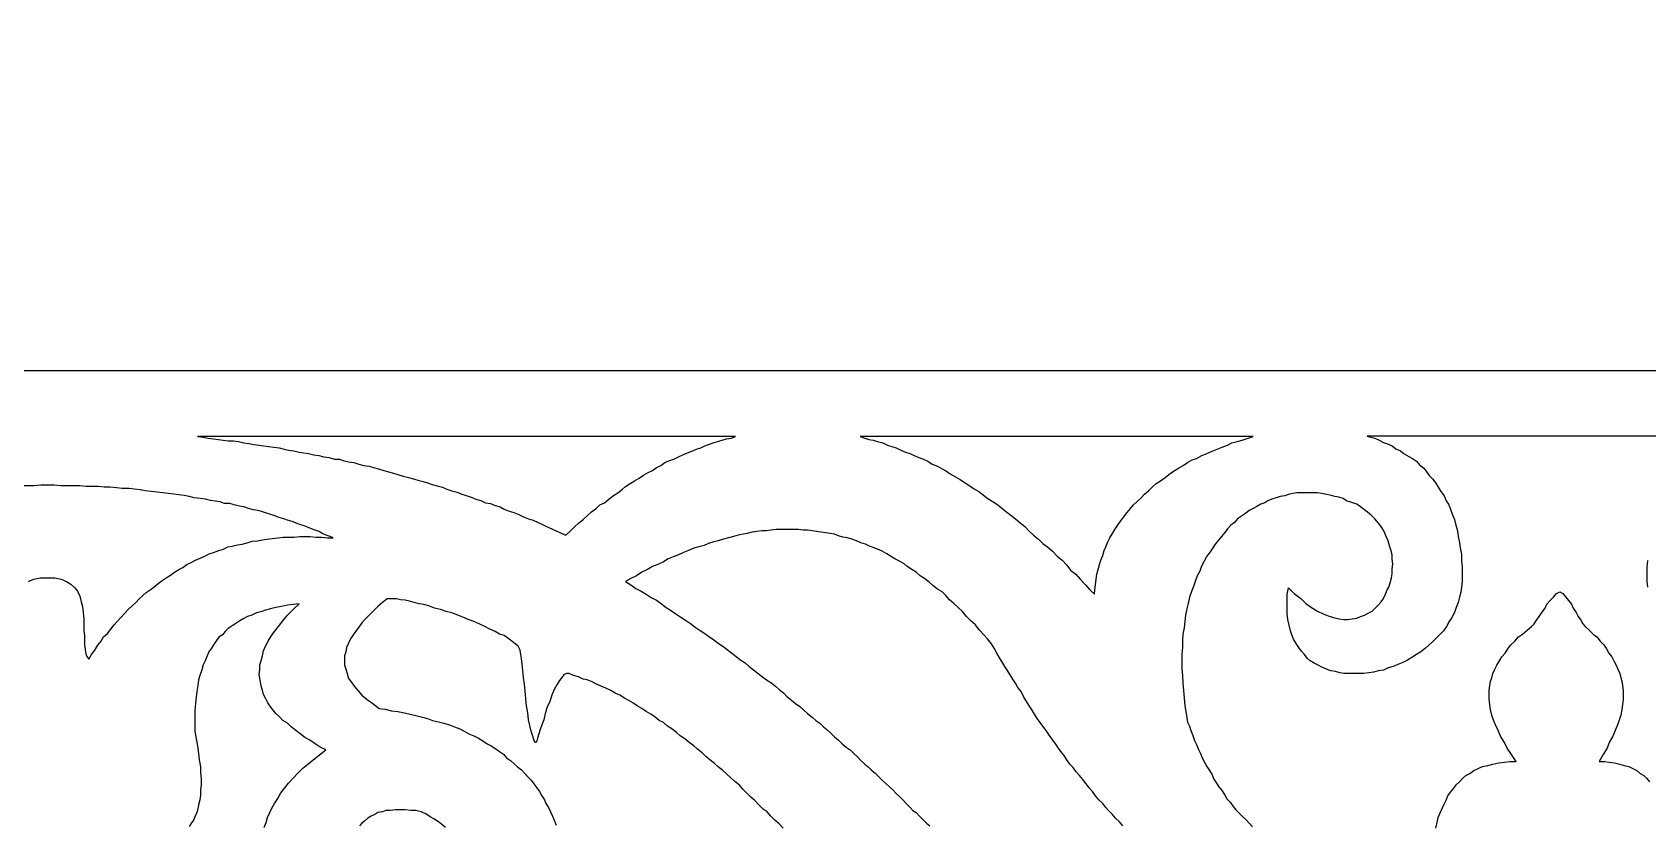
# Model space of a CAD drawing. Extents: x -535 to 535, y -535 to 535.
# Drawn here: x -1.2 to 121.8, y -364.6 to -304.3 of the extents above; entities that cross this region are included whole.
import ezdxf

# ---------------------------------------------------------------- set-up
doc = ezdxf.new("R2010")
doc.units = 0
doc.layers.add('LAYER_1', color=18, linetype='CONTINUOUS')
doc.layers.add('LAYER_2', color=150, linetype='CONTINUOUS')

msp = doc.modelspace()

# ---------------------------------------------------------------- linework, layer by layer
at = {"layer": 'LAYER_1'}
for points in [[(39.8, -342.21), (40.09, -341.94), (40.43, -341.62), (40.78, -341.35), (41.07, -341.08), (41.41, -340.76), (41.76, -340.5), (42.05, -340.23), (42.39, -340.07), (42.73, -339.8), (43.08, -339.53), (43.42, -339.32), (43.76, -339.05), (44.01, -338.84), (44.35, -338.62), (44.69, -338.41), (45.03, -338.2), (45.38, -337.98), (45.72, -337.77), (46.06, -337.61), (46.36, -337.39), (46.7, -337.23), (46.99, -337.02), (47.34, -336.86), (47.68, -336.75), (48.02, -336.59), (48.36, -336.43), (48.71, -336.27), (49.05, -336.16), (49.39, -336), (49.73, -335.9), (50.03, -335.74), (50.32, -335.63), (50.66, -335.52), (51.01, -335.41), (51.35, -335.31), (51.69, -335.2), (52.03, -335.15), (52.38, -335.04), (11.42, -335.04), (11.85, -335.09), (12.24, -335.15), (12.64, -335.2), (13.03, -335.25), (13.37, -335.31), (13.76, -335.36), (14.15, -335.36), (14.54, -335.41), (14.94, -335.52), (15.33, -335.57), (15.72, -335.63), (16.11, -335.68), (16.45, -335.74), (16.84, -335.79), (17.24, -335.84), (17.63, -335.9), (18.02, -336), (18.36, -336.06), (18.75, -336.11), (19.15, -336.22), (19.49, -336.27), (19.88, -336.32), (20.27, -336.43), (20.66, -336.48), (21.05, -336.59), (21.45, -336.64), (21.84, -336.75), (22.23, -336.75), (22.52, -336.86), (22.91, -336.97), (23.31, -337.02), (23.7, -337.13), (24.09, -337.23), (24.48, -337.29), (24.82, -337.39), (25.21, -337.5), (25.61, -337.61), (25.95, -337.71), (26.34, -337.82), (26.68, -337.93), (27.07, -338.04), (27.47, -338.14), (27.86, -338.25), (28.2, -338.36), (28.59, -338.46), (28.93, -338.57), (29.28, -338.68), (29.67, -338.78), (30.06, -338.89), (30.4, -339.05), (30.79, -339.16), (31.18, -339.27), (31.53, -339.43), (31.87, -339.53), (32.26, -339.64), (32.6, -339.8), (33, -339.91), (33.34, -340.07), (33.73, -340.12), (34.07, -340.28), (34.46, -340.39), (34.76, -340.55), (35.15, -340.71), (35.49, -340.82), (35.88, -340.98), (36.23, -341.14), (36.62, -341.3), (36.96, -341.4), (37.35, -341.57), (37.69, -341.73), (37.99, -341.89), (38.38, -342.05), (38.72, -342.21), (39.06, -342.37), (39.46, -342.53)], [(79.73, -346.7), (79.78, -346.33), (79.83, -345.9), (79.88, -345.52), (79.98, -345.15), (80.08, -344.77), (80.17, -344.45), (80.32, -344.08), (80.42, -343.7), (80.57, -343.44), (80.71, -343.06), (80.86, -342.74), (81.06, -342.42), (81.25, -342.1), (81.5, -341.73), (81.69, -341.46), (81.94, -341.14), (82.18, -340.82), (82.43, -340.5), (82.67, -340.23), (82.96, -339.96), (83.26, -339.69), (83.5, -339.43), (83.8, -339.16), (84.09, -338.89), (84.38, -338.62), (84.73, -338.41), (85.07, -338.14), (85.36, -337.93), (85.7, -337.66), (86.1, -337.45), (86.44, -337.23), (86.78, -337.02), (87.12, -336.81), (87.47, -336.7), (87.86, -336.48), (88.25, -336.32), (88.64, -336.16), (89.03, -336), (89.42, -335.84), (89.82, -335.68), (90.16, -335.52), (90.55, -335.41), (90.94, -335.31), (91.38, -335.15), (91.77, -335.04), (61.87, -335.04), (62.21, -335.15), (62.51, -335.25), (62.85, -335.31), (63.19, -335.41), (63.58, -335.52), (63.93, -335.68), (64.27, -335.79), (64.61, -335.9), (64.95, -336.06), (65.3, -336.22), (65.64, -336.32), (65.98, -336.48), (66.32, -336.64), (66.67, -336.75), (67.01, -336.91), (67.35, -337.13), (67.74, -337.29), (68.09, -337.5), (68.43, -337.66), (68.72, -337.87), (69.11, -338.09), (69.46, -338.3), (69.8, -338.52), (70.14, -338.73), (70.48, -339), (70.88, -339.21), (71.22, -339.48), (71.51, -339.69), (71.9, -339.96), (72.25, -340.17), (72.59, -340.44), (72.93, -340.71), (73.32, -341.03), (73.67, -341.3), (74.01, -341.57), (74.4, -341.89), (74.69, -342.21), (75.04, -342.53), (75.43, -342.85), (75.77, -343.17), (76.11, -343.44), (76.5, -343.76), (76.85, -344.13), (77.24, -344.45), (77.58, -344.83), (77.87, -345.2), (78.27, -345.52), (78.61, -345.9), (79, -346.33), (79.34, -346.7), (79.69, -347.02)]]:
    msp.add_lwpolyline(points, close=True, dxfattribs=at)
for points in [[(128.21, -335), (115.12, -335), (100.46, -335), (100.63, -335.05), (101.02, -335.16), (101.36, -335.32), (101.7, -335.48), (102, -335.59), (102.34, -335.75), (102.63, -335.96), (102.98, -336.12), (103.27, -336.34), (103.61, -336.55), (103.91, -336.71), (104.2, -336.92), (104.44, -337.19), (104.74, -337.41), (104.93, -337.67), (105.18, -337.99), (105.42, -338.26), (105.67, -338.58), (105.86, -338.9), (106.06, -339.22), (106.3, -339.54), (106.45, -339.92), (106.65, -340.19), (106.79, -340.56), (106.94, -340.99), (107.09, -341.36), (107.19, -341.79), (107.33, -342.22), (107.38, -342.65), (107.48, -343.13), (107.53, -343.5), (107.63, -343.98), (107.63, -344.47), (107.67, -345), (107.67, -345.53), (107.67, -346.07), (107.63, -346.5), (107.58, -346.87), (107.48, -347.25), (107.38, -347.67), (107.23, -348.05), (107.09, -348.42), (106.89, -348.8), (106.7, -349.12), (106.5, -349.49), (106.26, -349.81), (106.01, -350.08), (105.72, -350.35), (105.42, -350.67), (105.13, -350.94), (104.88, -351.15), (104.54, -351.42), (104.2, -351.63), (103.86, -351.85), (103.51, -352.06), (103.17, -352.22), (102.78, -352.38), (102.44, -352.54), (102.05, -352.65), (101.7, -352.81), (101.31, -352.86), (100.92, -352.97), (100.58, -353.02), (100.19, -353.08), (98.72, -353.08), (98.38, -353.02), (98.03, -352.92), (97.69, -352.86), (97.35, -352.75), (97.01, -352.59), (96.71, -352.43), (96.42, -352.27), (96.12, -352.11), (95.88, -351.9), (95.68, -351.63), (95.44, -351.36), (95.24, -351.1), (95.05, -350.78), (94.85, -350.46), (94.71, -350.13), (94.61, -349.81), (94.51, -349.39), (94.41, -348.96), (94.36, -348.53), (94.36, -348.05), (94.36, -347.57), (94.36, -347.03), (94.46, -346.55), (94.9, -346.98), (95.39, -347.35), (95.78, -347.73), (96.22, -348.05), (96.66, -348.32), (97.1, -348.53), (97.49, -348.69), (97.89, -348.8), (98.28, -348.9), (98.67, -348.96), (98.96, -348.96), (99.31, -348.9), (99.65, -348.85), (99.94, -348.74), (100.24, -348.64), (100.53, -348.48), (100.82, -348.32), (101.07, -348.1), (101.26, -347.89), (101.51, -347.62), (101.7, -347.35), (101.85, -347.03), (101.95, -346.76), (102.1, -346.5), (102.19, -346.18), (102.29, -345.8), (102.34, -345.48), (102.34, -345.11), (102.39, -344.73), (102.34, -344.36), (102.34, -344.04), (102.24, -343.66), (102.14, -343.34), (102.05, -342.97), (101.9, -342.65), (101.75, -342.27), (101.56, -341.95), (101.31, -341.63), (101.02, -341.31), (100.72, -340.99), (100.38, -340.72), (100.04, -340.45), (99.65, -340.19), (99.21, -340.03), (98.87, -339.92), (98.62, -339.76), (98.28, -339.65), (97.98, -339.6), (97.64, -339.49), (97.35, -339.44), (97.01, -339.38), (96.66, -339.33), (95.1, -339.33), (94.8, -339.38), (94.46, -339.44), (94.17, -339.54), (93.82, -339.6), (93.53, -339.7), (93.19, -339.81), (92.89, -339.92), (92.65, -340.08), (92.36, -340.19), (92.06, -340.35), (91.77, -340.51), (91.47, -340.67), (91.18, -340.88), (90.89, -341.1), (90.59, -341.31), (90.35, -341.58), (90.06, -341.79), (89.81, -342.06), (89.62, -342.33), (89.37, -342.65), (89.13, -342.91), (88.88, -343.23), (88.69, -343.5), (88.49, -343.82), (88.24, -344.14), (88.05, -344.52), (87.85, -344.89), (87.71, -345.27), (87.51, -345.64), (87.36, -346.07), (87.22, -346.44), (87.07, -346.82), (86.92, -347.25), (86.83, -347.73), (86.73, -348.16), (86.63, -348.64), (86.58, -349.12), (86.53, -349.6), (86.43, -350.08), (86.39, -350.56), (86.39, -351.1), (86.34, -351.58), (86.34, -352.17), (86.34, -352.7), (86.39, -353.24), (86.43, -353.77), (86.48, -354.36), (86.53, -354.95), (86.58, -355.54), (86.68, -356.12), (86.78, -356.77), (86.92, -357.09), (87.02, -357.41), (87.17, -357.78), (87.31, -358.16), (87.46, -358.48), (87.61, -358.85), (87.76, -359.17), (87.9, -359.49), (88.1, -359.87), (88.24, -360.14), (88.44, -360.46), (88.64, -360.78), (88.78, -361.1), (88.98, -361.42), (89.17, -361.69), (89.42, -362.01), (89.62, -362.33), (89.76, -362.6), (90.01, -362.86), (90.25, -363.18), (90.45, -363.45), (90.69, -363.67), (90.94, -363.93), (91.23, -364.2), (91.47, -364.47), (91.72, -364.74)], [(-1.44, -346.06), (-1.05, -345.9), (-0.56, -345.79), (0.56, -345.79), (1.05, -345.9), (1.44, -346.06), (1.79, -346.27), (2.08, -346.54), (2.28, -346.81), (2.47, -347.18), (2.57, -347.61), (2.67, -347.98), (2.72, -348.46), (2.77, -348.89), (2.77, -349.32), (2.77, -349.8), (2.82, -350.18), (2.82, -350.55), (2.82, -350.92), (2.86, -351.25), (2.91, -351.57), (3.01, -351.78), (3.16, -351.99), (3.35, -351.62), (3.6, -351.3), (3.84, -350.92), (4.09, -350.6), (4.28, -350.28), (4.58, -350.02), (4.82, -349.69), (5.07, -349.37), (5.31, -349.11), (5.6, -348.79), (5.85, -348.52), (6.14, -348.2), (6.44, -347.93), (6.73, -347.66), (6.98, -347.39), (7.27, -347.13), (7.51, -346.91), (7.81, -346.7), (8.1, -346.49), (8.44, -346.22), (8.74, -346), (9.03, -345.79), (9.37, -345.58), (9.67, -345.36), (10.01, -345.15), (10.3, -344.99), (10.6, -344.77), (10.94, -344.61), (11.28, -344.45), (11.62, -344.29), (11.97, -344.13), (12.31, -343.97), (12.65, -343.86), (13.04, -343.7), (13.39, -343.6), (13.73, -343.44), (14.07, -343.38), (14.46, -343.28), (14.81, -343.22), (15.2, -343.12), (15.59, -343.01), (15.98, -342.96), (16.37, -342.9), (16.71, -342.85), (17.11, -342.8), (17.55, -342.74), (17.94, -342.69), (18.77, -342.69), (19.21, -342.63), (19.99, -342.63), (20.43, -342.69), (20.87, -342.69), (21.31, -342.74), (21.76, -342.74), (21.51, -342.63), (21.22, -342.53), (20.92, -342.42), (20.68, -342.26), (20.38, -342.15), (20.09, -342.05), (19.8, -341.94), (19.55, -341.83), (19.21, -341.73), (18.92, -341.62), (18.62, -341.51), (18.28, -341.4), (17.99, -341.3), (17.64, -341.19), (17.3, -341.08), (17.01, -340.98), (16.67, -340.87), (16.37, -340.76), (16.03, -340.66), (15.69, -340.6), (15.3, -340.5), (14.95, -340.39), (14.61, -340.33), (14.22, -340.23), (13.88, -340.12), (13.48, -340.12), (13.14, -340.01), (12.8, -339.96), (12.41, -339.91), (12.02, -339.8), (11.62, -339.75), (11.18, -339.69), (10.79, -339.59), (10.4, -339.53), (10.01, -339.48), (9.62, -339.43), (9.18, -339.37), (8.79, -339.32), (8.35, -339.27), (7.9, -339.21), (7.46, -339.16), (7.07, -339.1), (6.63, -339.05), (6.19, -339), (5.7, -339), (5.26, -338.94), (4.77, -338.89), (4.33, -338.89), (3.89, -338.84), (2.96, -338.84), (2.47, -338.78), (1, -338.78), (0.51, -338.73), (-0.51, -338.73), (-1, -338.78), (-2.47, -338.78)], [(81.84, -364.67), (81.59, -364.35), (81.3, -364.08), (81.06, -363.81), (80.76, -363.49), (80.57, -363.28), (80.32, -362.96), (80.03, -362.69), (79.78, -362.37), (79.54, -362.05), (79.29, -361.78), (79.05, -361.46), (78.8, -361.14), (78.56, -360.82), (78.31, -360.55), (78.07, -360.23), (77.83, -359.96), (77.58, -359.64), (77.38, -359.32), (77.14, -359), (76.9, -358.68), (76.7, -358.36), (76.45, -358.04), (76.21, -357.72), (76.01, -357.4), (75.77, -357.08), (75.57, -356.81), (75.33, -356.49), (75.13, -356.17), (74.89, -355.79), (74.69, -355.47), (74.5, -355.15), (74.3, -354.83), (74.11, -354.45), (73.86, -354.13), (73.67, -353.81), (73.47, -353.49), (73.27, -353.17), (73.08, -352.85), (72.88, -352.53), (72.64, -352.15), (72.44, -351.83), (72.25, -351.51), (72.05, -351.14), (71.85, -350.82), (71.56, -350.44), (71.27, -350.12), (70.92, -349.75), (70.63, -349.37), (70.29, -349.05), (69.95, -348.73), (69.65, -348.36), (69.31, -348.04), (69.02, -347.77), (68.67, -347.45), (68.38, -347.13), (68.09, -346.86), (67.74, -346.65), (67.4, -346.38), (67.11, -346.11), (66.76, -345.84), (66.42, -345.63), (66.13, -345.36), (65.79, -345.15), (65.44, -344.93), (65.2, -344.72), (64.86, -344.51), (64.51, -344.35), (64.17, -344.13), (63.88, -343.97), (63.53, -343.76), (63.19, -343.6), (62.85, -343.49), (62.56, -343.38), (62.26, -343.22), (61.92, -343.12), (61.58, -342.96), (61.23, -342.85), (60.89, -342.74), (60.55, -342.69), (60.21, -342.58), (59.91, -342.47), (59.57, -342.42), (59.23, -342.37), (58.89, -342.31), (58.54, -342.26), (58.2, -342.21), (57.86, -342.15), (57.51, -342.15), (57.17, -342.1), (55.46, -342.1), (55.07, -342.15), (54.73, -342.21), (54.38, -342.21), (53.99, -342.26), (53.65, -342.31), (53.26, -342.42), (52.96, -342.47), (52.57, -342.53), (52.23, -342.63), (51.84, -342.74), (51.45, -342.85), (51.05, -342.96), (50.71, -343.06), (50.32, -343.17), (49.98, -343.33), (49.59, -343.44), (49.19, -343.54), (48.8, -343.7), (48.41, -343.86), (48.02, -344.03), (47.63, -344.19), (47.24, -344.35), (46.89, -344.56), (46.45, -344.77), (46.06, -344.93), (45.67, -345.15), (45.23, -345.36), (44.84, -345.63), (44.4, -345.84), (44.01, -346.06), (44.4, -346.33), (44.79, -346.59), (45.18, -346.81), (45.57, -347.02), (45.96, -347.29), (46.36, -347.5), (46.75, -347.77), (47.09, -348.04), (47.43, -348.25), (47.82, -348.52), (48.22, -348.79), (48.56, -349), (48.95, -349.27), (49.29, -349.53), (49.68, -349.8), (50.03, -350.02), (50.32, -350.23), (50.71, -350.5), (51.05, -350.76), (51.4, -350.98), (51.74, -351.25), (52.08, -351.51), (52.42, -351.78), (52.77, -352.05), (53.11, -352.26), (53.4, -352.53), (53.75, -352.8), (54.09, -353.06), (54.43, -353.33), (54.73, -353.55), (55.07, -353.76), (55.41, -354.03), (55.7, -354.29), (56.05, -354.56), (56.29, -354.83), (56.63, -355.1), (56.93, -355.36), (57.27, -355.58), (57.56, -355.85), (57.86, -356.11), (58.2, -356.38), (58.49, -356.65), (58.79, -356.86), (59.08, -357.13), (59.33, -357.34), (59.62, -357.61), (59.91, -357.88), (60.21, -358.14), (60.5, -358.41), (60.79, -358.68), (61.09, -358.89), (61.38, -359.16), (61.67, -359.43), (61.92, -359.7), (62.21, -359.96), (62.46, -360.18), (62.7, -360.39), (63, -360.66), (63.29, -360.93), (63.53, -361.19), (63.83, -361.46), (64.07, -361.67), (64.37, -361.94), (64.61, -362.21), (64.9, -362.48), (65.15, -362.74), (65.35, -362.96), (65.64, -363.23), (65.88, -363.49), (66.13, -363.65), (66.37, -363.92), (66.62, -364.19), (66.91, -364.46), (67.16, -364.67)], [(121.81, -346.5), (121.77, -346.07), (121.77, -345.53), (121.77, -345), (121.81, -344.47)], [(16.5, -364.78), (16.65, -364.4), (16.75, -364.03), (16.94, -363.65), (17.09, -363.33), (17.29, -362.96), (17.53, -362.58), (17.77, -362.16), (18.07, -361.78), (18.36, -361.41), (18.7, -361.03), (19.05, -360.66), (19.44, -360.28), (19.83, -359.96), (20.22, -359.64), (20.71, -359.27), (21.2, -358.89), (20.76, -358.68), (20.37, -358.41), (19.98, -358.14), (19.59, -357.93), (19.24, -357.66), (18.9, -357.4), (18.56, -357.13), (18.26, -356.86), (17.92, -356.65), (17.68, -356.38), (17.38, -356.11), (17.19, -355.85), (16.94, -355.52), (16.75, -355.26), (16.6, -354.94), (16.45, -354.67), (16.36, -354.35), (16.26, -354.03), (16.21, -353.71), (16.16, -353.44), (16.11, -353.12), (16.16, -352.8), (16.16, -352.42), (16.26, -352.1), (16.36, -351.73), (16.45, -351.35), (16.6, -350.98), (16.8, -350.6), (17.04, -350.23), (17.29, -349.86), (17.58, -349.48), (17.92, -349.05), (18.26, -348.62), (18.7, -348.2), (19.15, -347.77), (18.7, -347.82), (18.26, -347.88), (17.82, -347.98), (17.38, -348.04), (16.99, -348.14), (16.6, -348.25), (16.31, -348.36), (15.92, -348.46), (15.57, -348.62), (15.23, -348.73), (14.94, -348.89), (14.64, -349.05), (14.35, -349.27), (14.06, -349.43), (13.76, -349.64), (13.52, -349.86), (13.32, -350.12), (13.08, -350.28), (12.88, -350.55), (12.68, -350.82), (12.49, -351.14), (12.29, -351.41), (12.15, -351.73), (12, -352.1), (11.85, -352.42), (11.76, -352.8), (11.61, -353.22), (11.51, -353.55), (11.46, -353.97), (11.36, -354.45), (11.31, -354.88), (11.27, -355.36), (11.22, -355.85), (11.22, -356.38), (11.22, -356.86), (11.22, -357.45), (11.31, -358.04), (11.41, -358.57), (11.51, -359.16), (11.56, -359.64), (11.66, -360.18), (11.66, -360.61), (11.71, -361.09), (11.71, -361.51), (11.66, -361.94), (11.66, -362.32), (11.61, -362.69), (11.51, -363.07), (11.46, -363.39), (11.36, -363.65), (11.22, -363.97), (11.12, -364.24), (10.92, -364.51), (10.78, -364.72)], [(56, -364.83), (55.7, -364.51), (55.36, -364.24), (55.07, -363.92), (54.77, -363.6), (54.48, -363.39), (54.14, -363.07), (53.84, -362.74), (53.55, -362.48), (53.21, -362.16), (52.96, -361.89), (52.67, -361.57), (52.33, -361.3), (52.03, -361.03), (51.69, -360.71), (51.4, -360.44), (51.05, -360.18), (50.76, -359.91), (50.42, -359.64), (50.12, -359.38), (49.83, -359.11), (49.49, -358.84), (49.19, -358.57), (48.85, -358.31), (48.51, -358.04), (48.17, -357.82), (47.87, -357.56), (47.53, -357.29), (47.19, -357.08), (46.89, -356.81), (46.55, -356.65), (46.26, -356.38), (45.92, -356.17), (45.57, -355.95), (45.23, -355.74), (44.89, -355.52), (44.55, -355.31), (44.2, -355.1), (43.91, -354.94), (43.57, -354.72), (43.22, -354.56), (42.83, -354.35), (42.49, -354.19), (42.15, -354.03), (41.8, -353.87), (41.46, -353.71), (41.07, -353.55), (40.78, -353.49), (40.43, -353.33), (40.04, -353.22), (39.7, -353.06), (39.5, -353.06), (39.31, -353.17), (39.16, -353.38), (38.97, -353.6), (38.77, -353.92), (38.57, -354.29), (38.38, -354.72), (38.23, -355.2), (38.04, -355.63), (37.89, -356.11), (37.79, -356.59), (37.64, -356.97), (37.5, -357.34), (37.4, -357.66), (37.3, -357.98), (37.25, -358.2), (37.16, -358.31), (37.11, -358.31), (37.01, -358.09), (36.91, -357.77), (36.81, -357.45), (36.71, -357.02), (36.62, -356.59), (36.57, -356.06), (36.47, -355.52), (36.42, -354.99), (36.37, -354.4), (36.32, -353.87), (36.23, -353.38), (36.18, -352.85), (36.13, -352.37), (36.08, -351.94), (36.03, -351.62), (35.98, -351.3), (35.88, -351.09), (35.83, -350.98), (35.59, -350.82), (35.34, -350.6), (35.05, -350.39), (34.76, -350.18), (34.41, -350.07), (34.07, -349.86), (33.68, -349.69), (33.29, -349.48), (32.9, -349.32), (32.46, -349.11), (32.02, -348.95), (31.63, -348.79), (31.23, -348.62), (30.79, -348.46), (30.35, -348.36), (29.91, -348.2), (29.47, -348.09), (29.03, -347.93), (28.64, -347.82), (28.3, -347.77), (27.91, -347.66), (27.56, -347.56), (27.22, -347.5), (26.88, -347.45), (26.58, -347.39), (25.85, -347.39), (25.51, -347.66), (25.16, -347.98), (24.82, -348.3), (24.53, -348.57), (24.23, -348.89), (23.94, -349.21), (23.7, -349.53), (23.45, -349.86), (23.26, -350.12), (23.06, -350.44), (22.91, -350.76), (22.77, -351.09), (22.72, -351.41), (22.62, -351.73), (22.62, -352.05), (22.62, -352.42), (22.72, -352.74), (22.82, -353.06), (22.91, -353.44), (23.11, -353.71), (23.35, -354.03), (23.65, -354.4), (23.94, -354.72), (24.33, -355.04), (24.77, -355.36), (25.26, -355.74), (25.7, -355.79), (26.19, -355.9), (26.68, -355.95), (27.17, -356.06), (27.61, -356.17), (28.05, -356.27), (28.54, -356.38), (28.93, -356.49), (29.32, -356.65), (29.77, -356.75), (30.16, -356.86), (30.6, -356.97), (30.99, -357.13), (31.38, -357.29), (31.72, -357.45), (32.07, -357.66), (32.46, -357.82), (32.8, -357.98), (33.14, -358.2), (33.48, -358.41), (33.78, -358.57), (34.12, -358.79), (34.41, -359), (34.71, -359.21), (34.95, -359.48), (35.25, -359.7), (35.54, -359.96), (35.79, -360.18), (36.08, -360.39), (36.32, -360.66), (36.57, -360.93), (36.81, -361.19), (37.01, -361.46), (37.25, -361.78), (37.45, -362.05), (37.64, -362.37), (37.84, -362.69), (37.94, -362.96), (38.13, -363.28), (38.28, -363.6), (38.43, -363.92), (38.57, -364.24), (38.72, -364.62)], [(105.67, -364.84), (105.77, -364.41), (105.86, -364.04), (106.01, -363.67), (106.16, -363.34), (106.3, -363.02), (106.45, -362.7), (106.6, -362.38), (106.79, -362.11), (107.04, -361.79), (107.23, -361.53), (107.48, -361.31), (107.72, -361.04), (107.97, -360.83), (108.26, -360.67), (108.56, -360.46), (108.9, -360.3), (109.24, -360.14), (109.63, -360.08), (110.02, -359.98), (110.46, -359.87), (110.9, -359.81), (111.3, -359.76), (111.79, -359.76), (111.44, -359.23), (111.1, -358.75), (110.9, -358.32), (110.61, -357.84), (110.42, -357.41), (110.22, -356.98), (110.07, -356.61), (109.93, -356.23), (109.83, -355.8), (109.78, -355.43), (109.73, -355.05), (109.73, -354.68), (109.73, -354.36), (109.78, -353.99), (109.83, -353.66), (109.93, -353.4), (110.02, -353.08), (110.17, -352.75), (110.32, -352.43), (110.51, -352.11), (110.71, -351.79), (110.95, -351.52), (111.15, -351.2), (111.39, -350.88), (111.69, -350.62), (111.98, -350.29), (112.27, -350.08), (112.62, -349.76), (112.96, -349.49), (113.16, -349.28), (113.35, -349.01), (113.55, -348.74), (113.74, -348.42), (113.99, -348.1), (114.13, -347.78), (114.38, -347.51), (114.62, -347.25), (114.87, -346.98), (115.12, -346.86), (115.34, -346.98), (115.56, -347.25), (115.78, -347.51), (116, -347.78), (116.13, -348.1), (116.35, -348.42), (116.52, -348.74), (116.7, -349.01), (116.87, -349.28), (117.05, -349.49), (117.35, -349.76), (117.66, -350.08), (117.92, -350.29), (118.18, -350.62), (118.45, -350.88), (118.66, -351.2), (118.84, -351.52), (119.06, -351.79), (119.23, -352.11), (119.41, -352.43), (119.54, -352.75), (119.67, -353.08), (119.76, -353.4), (119.84, -353.66), (119.89, -353.99), (119.93, -354.36), (119.93, -354.68), (119.93, -355.05), (119.89, -355.43), (119.84, -355.8), (119.76, -356.23), (119.63, -356.61), (119.5, -356.98), (119.32, -357.41), (119.15, -357.84), (118.88, -358.32), (118.71, -358.75), (118.4, -359.23), (118.1, -359.76), (118.53, -359.76), (118.88, -359.81), (119.28, -359.87), (119.67, -359.98), (120.02, -360.08), (120.37, -360.14), (120.68, -360.3), (120.98, -360.46), (121.24, -360.67), (121.51, -360.83), (121.72, -361.04), (121.94, -361.31)], [(30.3, -364.78), (30.01, -364.56), (29.77, -364.35), (29.42, -364.14), (29.13, -363.97), (28.79, -363.76), (28.44, -363.6), (28.05, -363.49), (27.66, -363.49), (27.22, -363.44), (26.49, -363.44), (26.09, -363.49), (25.75, -363.49), (25.51, -363.6), (25.16, -363.65), (24.92, -363.81), (24.63, -363.92), (24.38, -364.08), (24.14, -364.3), (23.94, -364.46), (23.75, -364.67)]]:
    msp.add_lwpolyline(points, dxfattribs=at)
at = {"layer": 'LAYER_2'}
msp.add_lwpolyline([(-330, 136.69), (-330, -136.69), (-136.69, -330), (136.69, -330), (330, -136.69), (330, 136.69), (136.69, 330), (-136.69, 330)], close=True, dxfattribs=at)

doc.saveas('drawing.dxf')
